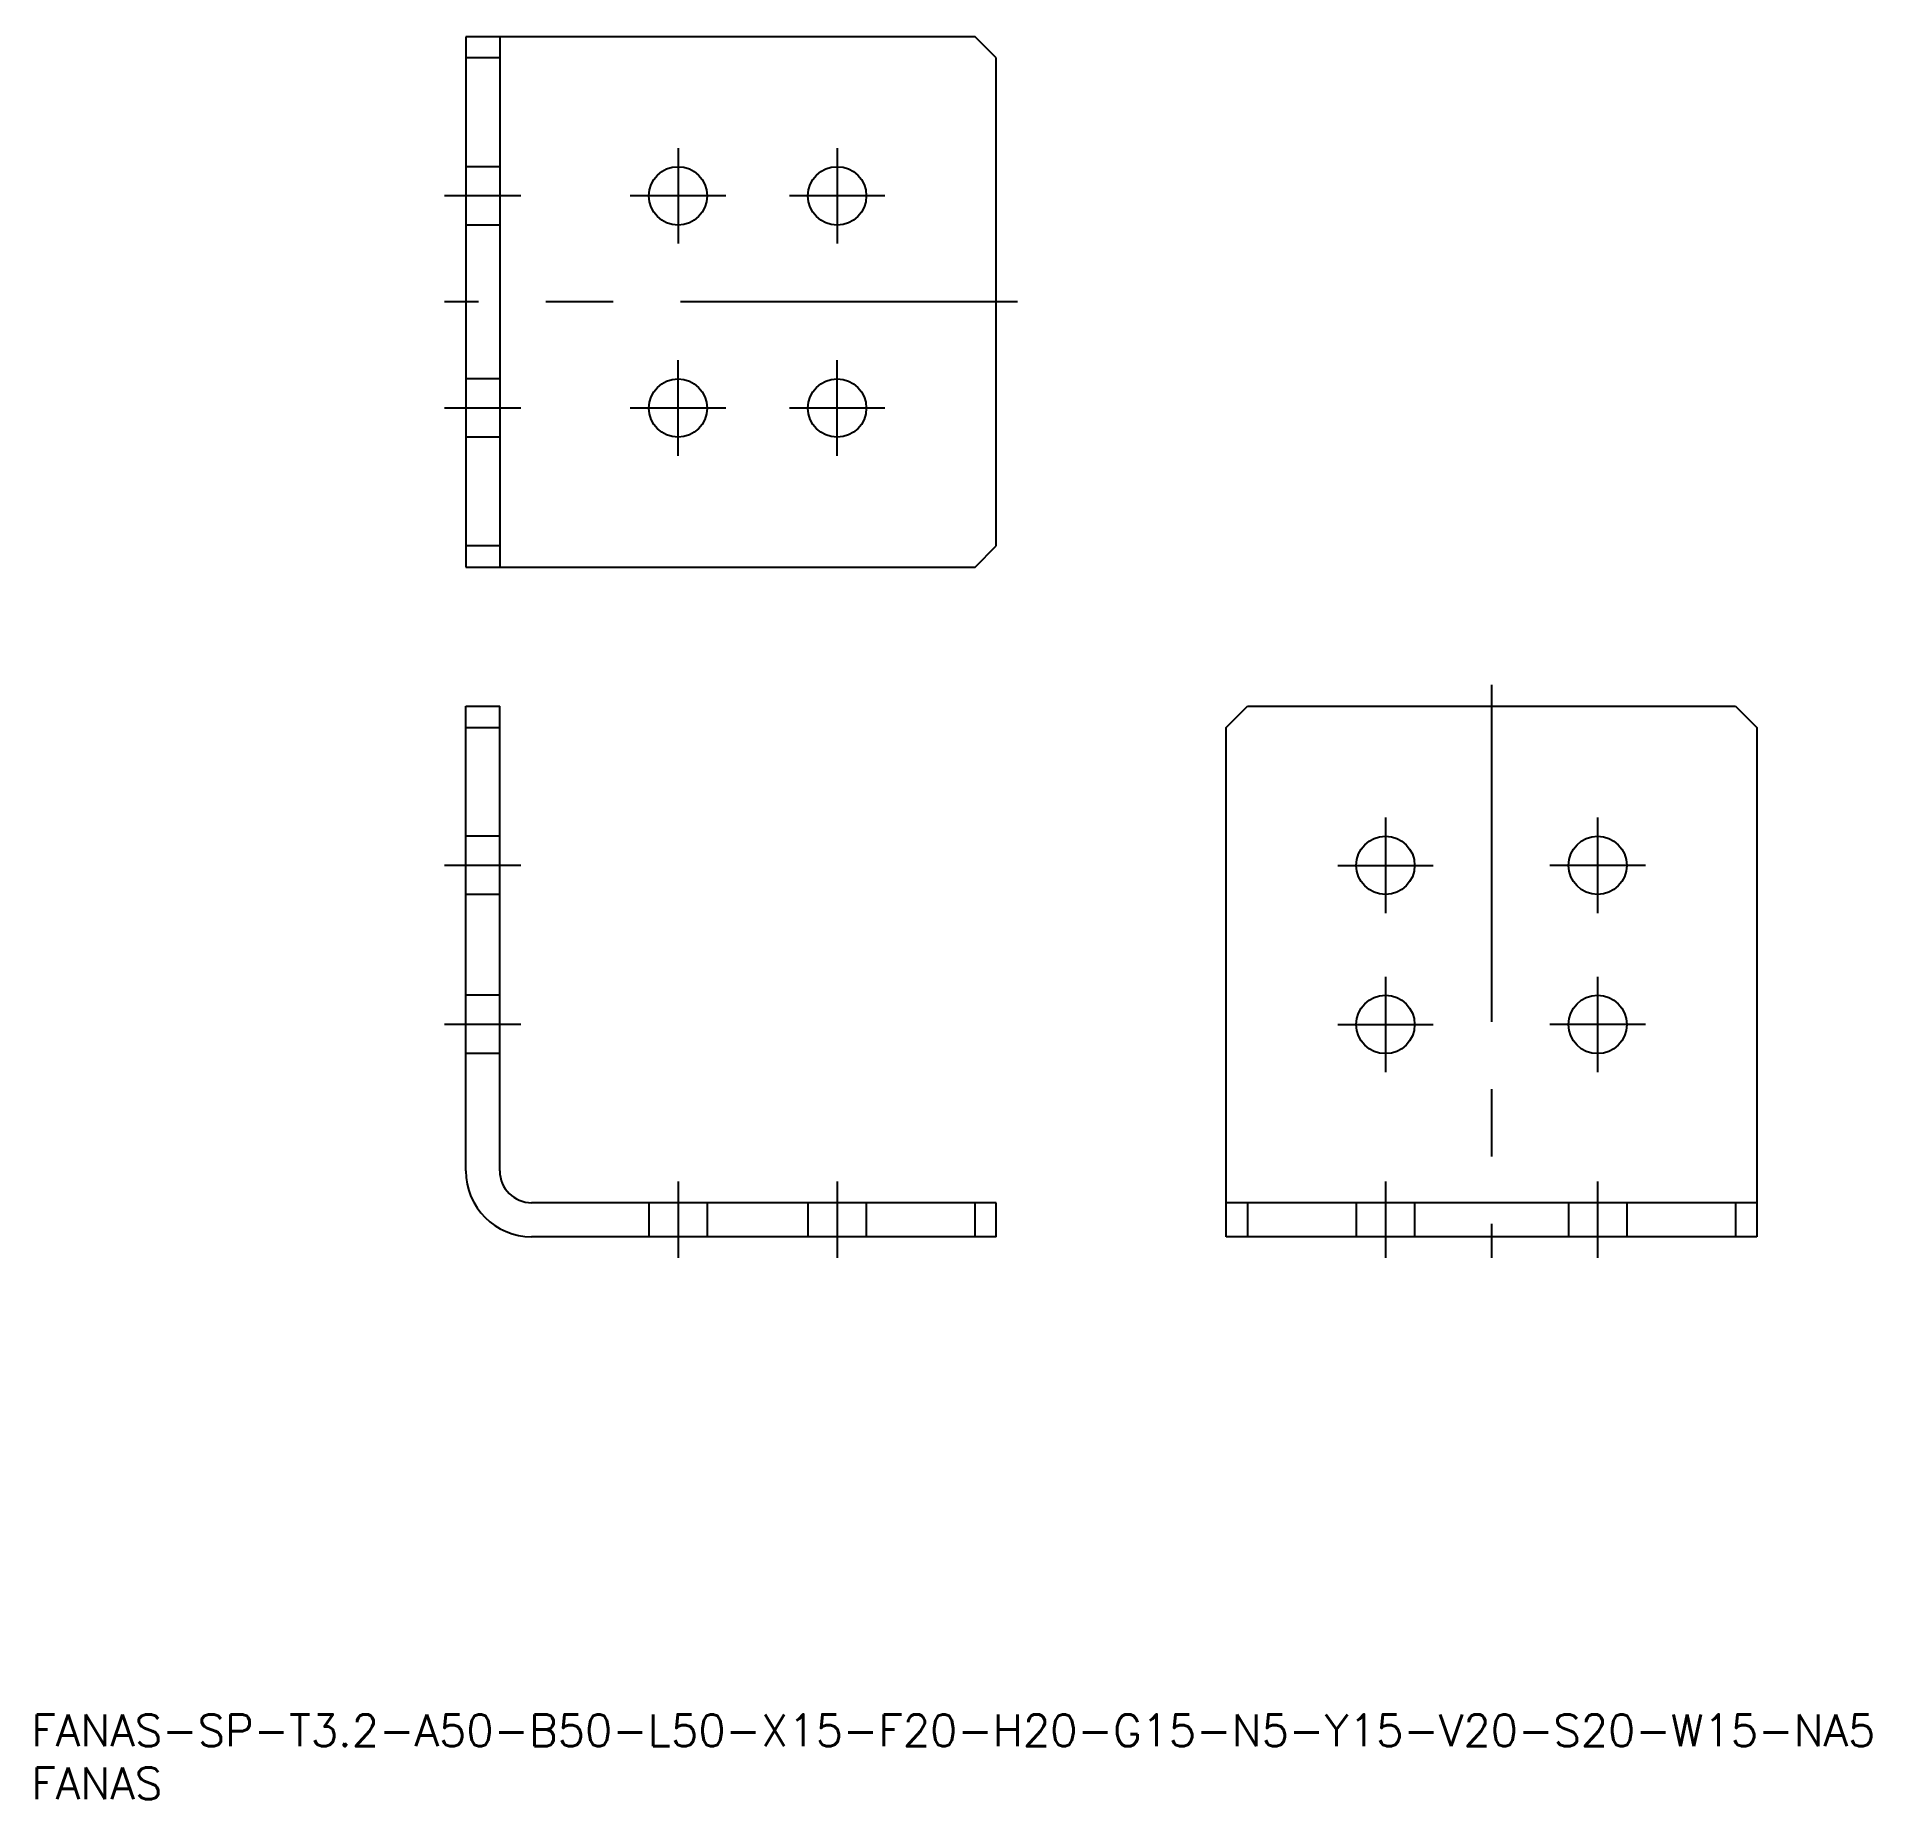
# Model space of a CAD drawing. Extents: x 1 to 173, y 0 to 166.
import ezdxf

# ---------------------------------------------------------------- set-up
doc = ezdxf.new("R2010")
doc.units = 0
doc.linetypes.add('CENTER', pattern=[50.8, 31.75, -6.35, 6.35, -6.35])
doc.linetypes.add('DASHED', pattern=[19.05, 12.7, -6.35])
doc.layers.get('0').update_dxf_attribs({"linetype": 'CONTINUOUS'})
doc.layers.add('CENTER', color=1, linetype='CENTER')
doc.styles.get("Standard").update_dxf_attribs({"font": 'txt.shx', "height": 3, "bigfont": 'bigfont.shx'})

# ---------------------------------------------------------------- blocks, each defined once
blk = doc.blocks.new('*U1')
at = {"color": 7, "linetype": 'CONTINUOUS'}
blk.add_text('FANAS-SP-T3.2-A50-B50-L50-X15-F20-H20-G15-N5-Y15-V20-S20-W15-NA5', height=3, dxfattribs=at).set_placement((0, 5))
blk = doc.blocks.new('*U2')
at = {"color": 7, "linetype": 'CONTINUOUS'}
blk.add_text('FANAS', height=3, dxfattribs=at).set_placement((0, 0))

msp = doc.modelspace()

# ---------------------------------------------------------------- linework, layer by layer
at = {"color": 7, "linetype": 'CONTINUOUS'}
for p, q in [((88.964051, 166.125138), (40.964051, 166.125138)), ((40.964051, 166.125138), (40.964051, 116.125138)), ((44.164051, 166.125138), (44.164051, 116.125138)), ((90.964051, 164.125138), (88.964051, 166.125138)), ((44.164051, 164.125138), (40.964051, 164.125138)), ((90.964051, 118.125138), (90.964051, 164.125138)), ((44.164051, 118.125138), (40.964051, 118.125138)), ((88.964051, 116.125138), (90.964051, 118.125138)), ((40.964051, 116.125138), (88.964051, 116.125138)), ((40.964051, 59.226256), (40.964051, 103.026256)), ((40.964051, 103.026256), (44.164051, 103.026256)), ((44.164051, 59.226256), (44.164051, 103.026256)), ((112.646998, 101.026256), (114.646998, 103.026256)), ((114.646998, 103.026256), (160.646998, 103.026256)), ((160.646998, 103.026256), (162.646998, 101.026256)), ((40.964051, 101.026256), (44.164051, 101.026256)), ((112.646998, 53.026256), (112.646998, 101.026256)), ((162.646998, 101.026256), (162.646998, 53.026256)), ((90.964051, 56.226256), (47.164051, 56.226256)), ((88.964051, 53.026256), (88.964051, 56.226256)), ((90.964051, 53.026256), (90.964051, 56.226256)), ((162.646998, 56.226256), (112.646998, 56.226256)), ((114.646998, 56.226256), (114.646998, 53.026256)), ((160.646998, 56.226256), (160.646998, 53.026256)), ((90.964051, 53.026256), (47.164051, 53.026256)), ((162.646998, 53.026256), (112.646998, 53.026256))]:
    msp.add_line(p, q, dxfattribs=at)
at = {"color": 3, "linetype": 'DASHED'}
for p, q in [((44.164051, 153.875138), (40.964051, 153.875138)), ((44.164051, 148.375138), (40.964051, 148.375138)), ((44.164051, 133.875138), (40.964051, 133.875138)), ((44.164051, 128.375138), (40.964051, 128.375138)), ((44.164051, 90.776256), (40.964051, 90.776256)), ((44.164051, 85.276256), (40.964051, 85.276256)), ((44.164051, 75.776256), (40.964051, 75.776256)), ((44.164051, 70.276256), (40.964051, 70.276256)), ((58.214051, 56.226256), (58.214051, 53.026256)), ((63.714051, 56.226256), (63.714051, 53.026256)), ((73.214051, 56.226256), (73.214051, 53.026256)), ((78.714051, 56.226256), (78.714051, 53.026256)), ((124.896998, 56.226256), (124.896998, 53.026256)), ((130.396998, 56.226256), (130.396998, 53.026256)), ((144.896998, 56.226256), (144.896998, 53.026256)), ((150.396998, 56.226256), (150.396998, 53.026256))]:
    msp.add_line(p, q, dxfattribs=at)
at = {"color": 7, "linetype": 'CONTINUOUS'}
for centre in [(60.964051, 151.125138), (75.964051, 151.125138), (60.964051, 131.125138), (75.964051, 131.125138), (127.646998, 88.026256), (147.646998, 88.026256), (127.646998, 73.026256), (147.646998, 73.026256)]:
    msp.add_circle(centre, 2.75, dxfattribs=at)
for radius in [6.2, 3]:
    msp.add_arc((47.164051, 59.226256), radius, 180, 270, dxfattribs=at)
at = {"layer": 'CENTER', "color": 1, "linetype": 'CENTER'}
for p, q in [((60.964051, 155.625138), (60.964051, 146.625138)), ((75.964051, 155.625138), (75.964051, 146.625138)), ((46.164051, 151.125138), (38.964051, 151.125138)), ((65.464051, 151.125138), (56.464051, 151.125138)), ((80.464051, 151.125138), (71.464051, 151.125138)), ((92.964051, 141.125138), (38.964051, 141.125138)), ((60.964051, 126.625138), (60.964051, 135.625138)), ((75.964051, 126.625138), (75.964051, 135.625138)), ((46.164051, 131.125138), (38.964051, 131.125138)), ((65.464051, 131.125138), (56.464051, 131.125138)), ((80.464051, 131.125138), (71.464051, 131.125138)), ((137.646998, 105.026256), (137.646998, 51.026256)), ((127.646998, 92.526256), (127.646998, 83.526256)), ((147.646998, 92.526256), (147.646998, 83.526256)), ((46.164051, 88.026256), (38.964051, 88.026256)), ((123.146998, 88.026256), (132.146998, 88.026256)), ((152.146998, 88.026256), (143.146998, 88.026256)), ((127.646998, 77.526256), (127.646998, 68.526256)), ((147.646998, 77.526256), (147.646998, 68.526256)), ((46.164051, 73.026256), (38.964051, 73.026256)), ((123.146998, 73.026256), (132.146998, 73.026256)), ((152.146998, 73.026256), (143.146998, 73.026256)), ((60.964051, 58.226256), (60.964051, 51.026256)), ((75.964051, 58.226256), (75.964051, 51.026256)), ((127.646998, 58.226256), (127.646998, 51.026256)), ((147.646998, 58.226256), (147.646998, 51.026256))]:
    msp.add_line(p, q, dxfattribs=at)

# ---------------------------------------------------------------- block references
at = {"color": 7, "linetype": 'CONTINUOUS'}
for name in ['*U1', '*U2']:
    msp.add_blockref(name, (0, 0), dxfattribs=at)

doc.saveas('drawing.dxf')
